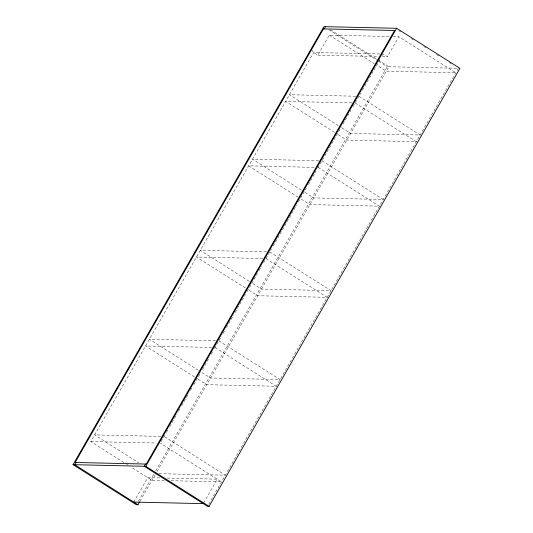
<?xml version="1.0" encoding="UTF-8"?>
<svg xmlns="http://www.w3.org/2000/svg" width="533" height="533" viewBox="0 0 533 533"><rect width="100%" height="100%" fill="white"/><g stroke="black" fill="none" stroke-linecap="round" stroke-linejoin="round"><path stroke-width="0.4" stroke-dasharray="2.67 2" d="M123.843 462.491L90.79 441.571L313.624 52.481L379.829 53.973M311.525 49.709L313.624 52.481L317.841 55.146L329.301 35.138L389.716 36.504M161.133 441.697L164.85 435.201M166.503 432.316L168.155 429.425M169.814 426.54L176.843 414.268M178.495 411.383L180.147 408.491M181.8 405.606L188.829 393.334M190.481 390.442L192.133 387.558M193.792 384.673L200.821 372.4M202.473 369.509L209.502 357.237M211.155 354.352L212.807 351.467M214.459 348.575L221.488 336.303M223.14 333.418L224.799 330.527M226.452 327.642L233.481 315.369M235.133 312.485L245.466 294.436M247.119 291.544L257.459 273.502M259.111 270.611L261.59 266.28M263.662 262.669L271.517 248.958M273.169 246.066L296.734 204.919M298.387 202.034L306.242 188.316M308.307 184.711L316.162 170.993M317.821 168.108L341.387 126.961M343.039 124.069L350.894 110.358M352.959 106.747L360.814 93.028M362.467 90.144L380.662 58.377M382.314 55.492L383.14 54.046L387.358 56.718L398.817 36.71L455.782 72.748L386.265 71.182L377.124 65.399M133.743 502.073L147.754 477.615L160.167 477.894M138.413 501.1L153.704 474.403M155.769 470.792L387.198 66.698L457.501 68.284M140.032 501.133L155.409 474.283M157.002 471.505L388.817 66.732L378.97 60.502M203.673 502.925L217.264 479.187L166.782 478.048M208.723 504.145L458.327 68.304M393.028 36.577L398.817 36.71M317.841 55.146L378.257 56.511M382.394 56.605L387.358 56.718M355.638 96.22L289.432 94.721L338.655 125.875M351.813 102.889L285.608 101.397L334.837 132.544M318.707 160.7L252.502 159.2L301.731 190.348M314.064 167.349L248.684 165.87L297.914 197.023M266.5 251.856L200.295 250.363L249.524 281.511M262.682 258.525L196.477 257.033L245.706 288.18M215.565 340.794L149.36 339.294L198.589 370.448M211.748 347.463L145.542 345.97L194.772 377.117M160.813 436.4L94.608 434.901L138.913 462.937M90.79 441.571L156.162 443.05M159.101 473.69L225.306 475.183L164.124 436.474M164.384 480.566L151.972 480.286L130.871 466.935M171.006 480.719L221.488 481.859L160.3 443.143M398.551 30.481L401.369 32.26M411.21 38.489L414.021 40.268M423.868 46.498L426.68 48.276M436.527 54.513L439.339 56.291M449.186 62.521L451.997 64.3M330.447 29.801L378.263 60.062M328.828 29.768L378.057 60.915M378.756 61.362L387.198 66.698M329.301 35.138L374.313 63.62M358.949 96.293L420.131 135.009L350.614 133.437L341.473 127.653M355.125 102.962L416.306 141.678L346.796 140.106L337.649 134.323M322.019 160.773L383.2 199.482L313.684 197.916L302.438 190.794M318.201 167.442L379.383 206.158L309.866 204.585L300.725 198.802M269.811 251.929L330.993 290.645L261.476 289.073L252.336 283.289M265.994 258.598L327.175 297.314L257.659 295.742L248.518 289.959M218.876 340.867L280.058 379.583L210.542 378.01L201.401 372.227M215.059 347.536L276.241 386.252L206.724 384.679L195.471 377.564M126.654 464.27L128.06 465.156"/><path stroke-width="0.8" d="M139.619 501.853L137.96 504.744L136.348 504.711L73.054 464.663L323.904 26.65L396.652 28.289L459.946 68.337L209.096 506.35L207.477 506.317L144.183 466.268L145.462 464.043M75.946 462.471L74.673 464.696L137.96 504.744M324.251 28.909L325.523 26.683M73.054 464.663L145.802 466.302L396.652 28.289M133.743 502.073L203.26 503.645M145.802 466.302L209.096 506.35M323.438 28.889L75.133 462.457L146.269 464.063L394.573 30.494L323.438 28.889"/></g></svg>
